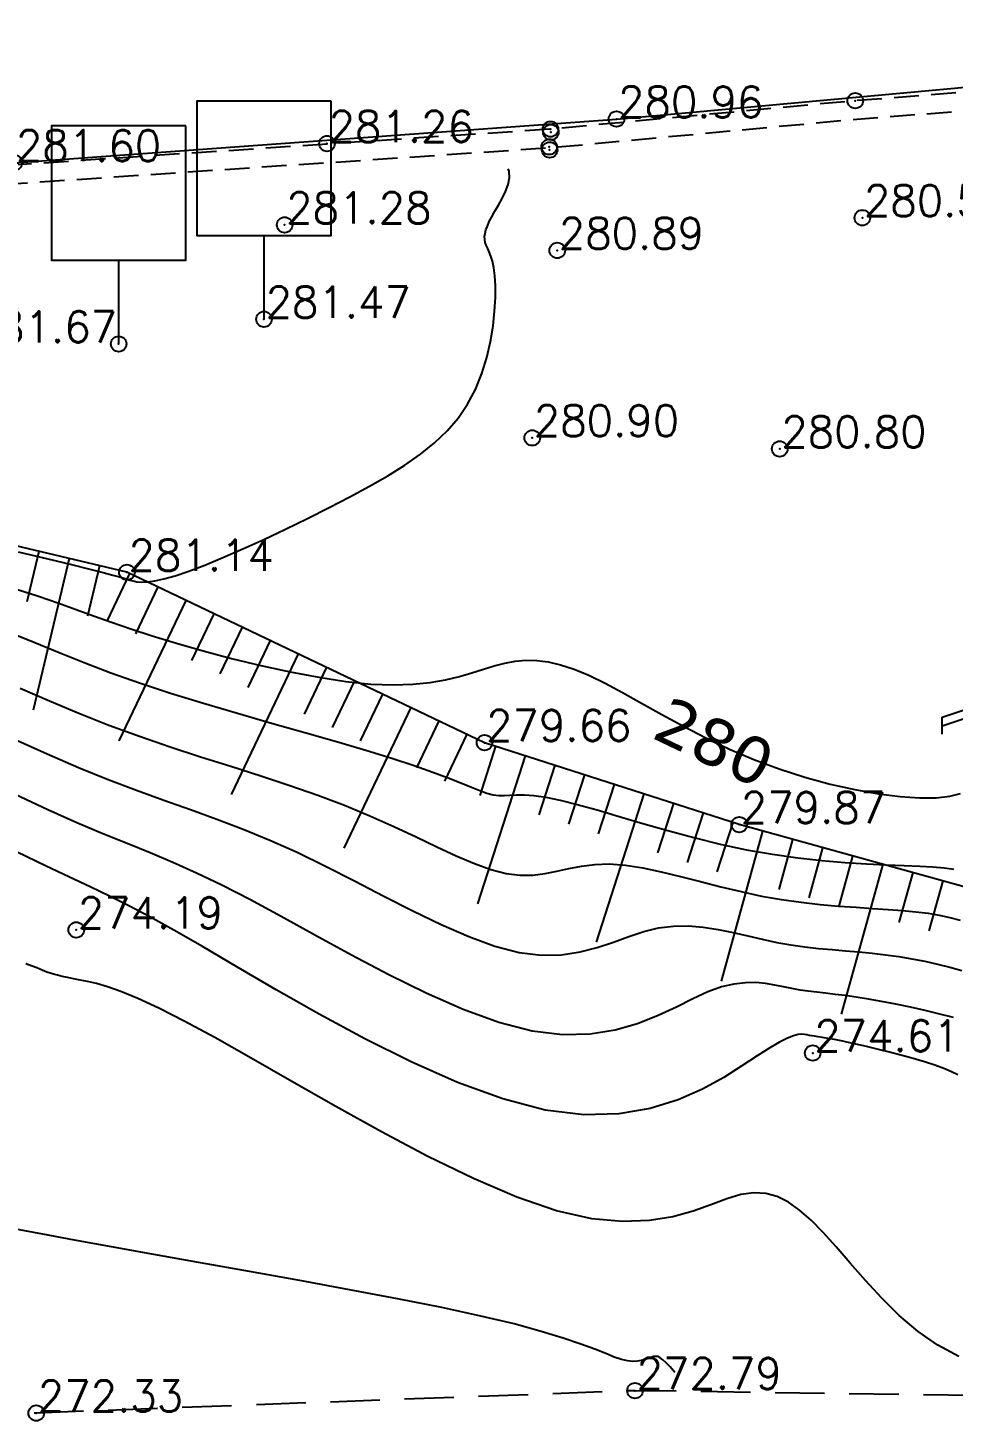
# Model space of a CAD drawing. Header units: millimetres. Extents: x 524954 to 526204, y 9523489 to 9524010.
# Drawn here: x 525125.6 to 525155.32, y 9523724.04 to 9523768.55 of the extents above; entities that cross this region are included whole.
import ezdxf
from ezdxf.enums import TextEntityAlignment as Align

# ---------------------------------------------------------------- set-up
doc = ezdxf.new("R2010")
doc.units = ezdxf.units.MM
doc.header["$PDMODE"] = 32
doc.header["$PDSIZE"] = 0.5
doc.linetypes.add('CACHE2', pattern=[4.7625, 3.175, -1.5875])
for name, color, linetype in [('Bord_Route_Existante', 6, 'Continuous'), ('Borde_Piste', 7, 'CACHE2'), ('Caniveau', 5, 'CACHE2'), ('CN_01_00', 3, 'Continuous'), ('CN_02_00', 4, 'Continuous'), ('CN_05_00', 6, 'Continuous'), ('CN_10_00', 1, 'Continuous'), ('Cotation Courbes de niveau', 7, 'Continuous'), ('Haut_Talus', 30, 'Continuous'), ('Réseau_Electrique', 1, 'CACHE2'), ('Signalisation', 7, 'Continuous'), ('Talus', 2, 'Continuous'), ('TopoAlt', 3, 'Continuous'), ('TOPOJIS', 7, 'Continuous')]:
    doc.layers.add(name, color=color, linetype=linetype)
doc.layers.add('Bord_Route_Existante_POLY3D', color=6, linetype='Continuous', plot=False)
doc.styles.add('Simplex 1.0', font='Simplex.shx', dxfattribs={"width": 0.99, "height": 1})
doc.styles.add('Verdana 1.0', font='verdana.ttf', dxfattribs={"width": 0.99, "height": 1})

# ---------------------------------------------------------------- blocks, each defined once
blk = doc.blocks.new('TCPOINT M')
at = {"color": 0}
blk.add_point((0, 0), dxfattribs=at)
at = {"layer": 'TopoAlt', "style": 'Simplex 1.0', "width": 0.99}
blk.add_attdef('ALT', (0.15, 0.15), '', height=1, dxfattribs=at)
blk = doc.blocks.new('e004')
at = {"color": 0}
blk.add_line((0, 3.777478), (0, 0.25), dxfattribs=at)
for points in [[(-1.096503, 3.137365), (-1.096503, 3.412949), (1.096503, 4.142007), (1.096503, 4.417591)], [(-1.096503, 2.861781), (-1.096503, 3.137365), (1.096503, 3.866423), (1.096503, 4.142007)]]:
    blk.add_lwpolyline(points, dxfattribs=at)
blk.add_circle((0, 0), 0.25, dxfattribs=at)

msp = doc.modelspace()

# ---------------------------------------------------------------- linework, layer by layer
at = {"layer": 'Bord_Route_Existante', "flags": 128}
msp.add_lwpolyline([(525125.167, 9523764.211), (525144.506, 9523765.617), (525155.934, 9523766.66), (525166.063, 9523767.401), (525176.444, 9523767.315)], dxfattribs=at)
at = {"layer": 'Bord_Route_Existante_POLY3D'}
msp.add_polyline3d([(525125.167, 9523764.211, 281.6), (525144.506, 9523765.617, 280.96), (525155.934, 9523766.66, 280.57), (525166.063, 9523767.401, 280.21), (525176.444, 9523767.315, 279.84), (525180.8, 9523767.044, 279.62), (525185.186, 9523766.761, 279.51), (525193.808, 9523765.63, 279.25), (525201.582, 9523763.975, 278.97), (525205.234, 9523762.825, 278.77), (525209.606, 9523761.576, 278.65), (525215.23, 9523758.673, 278.32), (525223.366, 9523755.337, 278), (525233.71, 9523750.617, 277.72), (525244.526, 9523744.675, 277.44), (525253.096, 9523741.492, 277.25), (525253.667, 9523741.25, 277.24), (525277.74, 9523728.73, 276.85), (525286.283, 9523724.592, 276.77)], dxfattribs=at)
at = {"layer": 'Borde_Piste', "ltscale": 0.5, "flags": 128}
msp.add_lwpolyline([(525212.973, 9523742.341), (525203.898, 9523734.41), (525194.217, 9523728.943), (525187.982, 9523726.885), (525179.245, 9523725.54), (525165.092, 9523724.478), (525145.1, 9523724.771), (525125.872, 9523724.052), (525107.126, 9523723.919), (525086.665, 9523725.819), (525067.313, 9523726.621)], dxfattribs=at)
at = {"layer": 'Caniveau', "ltscale": 0.25, "flags": 128}
for points in [[(525212.523, 9523742.362), (525215.682, 9523749.328), (525216.089, 9523753.459), (525215.342, 9523755.852), (525214.458, 9523757.799), (525213.085, 9523759.336), (525209.663, 9523761.362), (525205.234, 9523762.825), (525198.525, 9523764.528), (525180.8, 9523767.044), (525180.8, 9523767.044), (525161.56, 9523766.927), (525152.174, 9523766.206), (525142.387, 9523765.292), (525123.561, 9523764.031), (525123.01, 9523764), (525096.766, 9523764.91), (525078.02, 9523767.878), (525060.334, 9523772.269), (525053.844, 9523774.11), (525040.68, 9523777.734), (525026.599, 9523781.449), (525022.238, 9523782.572), (525005.16, 9523787.075), (524971.887, 9523797.649)], [(525211.995, 9523742.614), (525215.039, 9523749.294), (525215.396, 9523753.333), (525214.887, 9523755.405), (525213.976, 9523757.187), (525212.811, 9523758.664), (525209.418, 9523760.747), (525205.065, 9523762.245), (525198.408, 9523763.935), (525180.739, 9523766.443), (525180.739, 9523766.443), (525161.591, 9523766.325), (525152.225, 9523765.605), (525142.435, 9523764.691), (525123.599, 9523763.429), (525123.017, 9523763.396), (525096.708, 9523764.308), (525077.9, 9523767.286), (525060.179, 9523771.686), (525053.682, 9523773.529), (525040.523, 9523777.152), (525026.447, 9523780.866), (525022.086, 9523781.988), (525004.992, 9523786.496), (524971.704, 9523797.075)]]:
    msp.add_lwpolyline(points, dxfattribs=at)
at = {"layer": 'CN_01_00', "flags": 128}
for points, elevation in [([(525125.286, 9523751.72), (525126.24, 9523751.491), (525127.002, 9523751.306), (525127.587, 9523751.162), (525128.021, 9523751.052), (525128.331, 9523750.97), (525128.545, 9523750.911), (525128.691, 9523750.868), (525128.794, 9523750.835), (525128.882, 9523750.807), (525128.98, 9523750.779), (525129.1, 9523750.755), (525129.249, 9523750.744), (525129.439, 9523750.75), (525129.676, 9523750.782), (525129.97, 9523750.845), (525130.331, 9523750.947), (525130.767, 9523751.094), (525131.284, 9523751.291), (525131.868, 9523751.532), (525132.506, 9523751.809), (525133.181, 9523752.116), (525133.878, 9523752.444), (525134.582, 9523752.786), (525135.276, 9523753.135), (525135.944, 9523753.482), (525136.575, 9523753.823), (525137.164, 9523754.16), (525137.709, 9523754.501), (525138.209, 9523754.85), (525138.662, 9523755.215), (525139.067, 9523755.6), (525139.422, 9523756.011), (525139.725, 9523756.456), (525139.977, 9523756.935), (525140.18, 9523757.44), (525140.339, 9523757.957), (525140.458, 9523758.473), (525140.54, 9523758.975), (525140.591, 9523759.45), (525140.615, 9523759.884), (525140.615, 9523760.264), (525140.597, 9523760.581), (525140.564, 9523760.84), (525140.52, 9523761.049), (525140.47, 9523761.217), (525140.418, 9523761.352), (525140.369, 9523761.464), (525140.325, 9523761.561), (525140.293, 9523761.651), (525140.275, 9523761.743), (525140.272, 9523761.839), (525140.285, 9523761.942), (525140.314, 9523762.056), (525140.359, 9523762.181), (525140.422, 9523762.321), (525140.502, 9523762.479), (525140.6, 9523762.656), (525140.714, 9523762.854), (525140.832, 9523763.068), (525140.94, 9523763.291), (525141.023, 9523763.515), (525141.068, 9523763.734), (525141.06, 9523763.942), (525141.03, 9523764.016)], 281), ([(525125.057, 9523749.115), (525125.826, 9523748.8), (525126.605, 9523748.482), (525127.412, 9523748.159), (525128.267, 9523747.834), (525129.188, 9523747.507), (525130.187, 9523747.18), (525131.243, 9523746.853), (525132.331, 9523746.532), (525133.423, 9523746.217), (525134.492, 9523745.913), (525135.511, 9523745.622), (525136.454, 9523745.347), (525137.293, 9523745.09), (525138.008, 9523744.855), (525138.607, 9523744.643), (525139.103, 9523744.455), (525139.511, 9523744.292), (525139.845, 9523744.155), (525140.119, 9523744.046), (525140.347, 9523743.965), (525140.543, 9523743.914), (525140.722, 9523743.891), (525140.897, 9523743.889), (525141.084, 9523743.898), (525141.296, 9523743.907), (525141.549, 9523743.906), (525141.856, 9523743.885), (525142.232, 9523743.834), (525142.692, 9523743.742), (525143.246, 9523743.603), (525143.883, 9523743.425), (525144.59, 9523743.218), (525145.354, 9523742.994), (525146.159, 9523742.764), (525146.991, 9523742.539), (525147.838, 9523742.33), (525148.684, 9523742.148), (525149.516, 9523742.001), (525150.325, 9523741.888), (525151.104, 9523741.803), (525151.843, 9523741.741), (525152.535, 9523741.696), (525153.171, 9523741.664), (525153.744, 9523741.64), (525154.244, 9523741.618), (525154.668, 9523741.594), (525155.027, 9523741.563), (525155.336, 9523741.522)], 279), ([(525125.176, 9523745.695), (525126.22, 9523745.222), (525127.225, 9523744.788), (525128.18, 9523744.404), (525129.09, 9523744.059), (525129.968, 9523743.741), (525130.824, 9523743.435), (525131.669, 9523743.128), (525132.515, 9523742.806), (525133.373, 9523742.456), (525134.253, 9523742.064), (525135.163, 9523741.621), (525136.094, 9523741.146), (525137.032, 9523740.659), (525137.965, 9523740.184), (525138.879, 9523739.743), (525139.762, 9523739.359), (525140.599, 9523739.053), (525141.378, 9523738.85), (525142.089, 9523738.762), (525142.739, 9523738.775), (525143.335, 9523738.865), (525143.889, 9523739.008), (525144.409, 9523739.18), (525144.904, 9523739.358), (525145.384, 9523739.518), (525145.859, 9523739.635), (525146.335, 9523739.693), (525146.814, 9523739.697), (525147.293, 9523739.656), (525147.772, 9523739.583), (525148.248, 9523739.486), (525148.721, 9523739.379), (525149.189, 9523739.271), (525149.651, 9523739.172), (525150.105, 9523739.092), (525150.552, 9523739.029), (525150.993, 9523738.979), (525151.43, 9523738.937), (525151.862, 9523738.9), (525152.291, 9523738.863), (525152.718, 9523738.822), (525153.145, 9523738.774), (525153.57, 9523738.715), (525153.993, 9523738.645), (525154.409, 9523738.565), (525154.817, 9523738.475), (525155.213, 9523738.377), (525155.593, 9523738.271)], 277), ([(525146.377, 9523725.36), (525146.227, 9523725.535), (525146.102, 9523725.67), (525145.998, 9523725.766), (525145.911, 9523725.83), (525145.834, 9523725.864), (525145.763, 9523725.874), (525145.69, 9523725.865), (525145.611, 9523725.841), (525145.524, 9523725.808), (525145.425, 9523725.773), (525145.311, 9523725.741), (525145.181, 9523725.719), (525145.031, 9523725.713), (525144.859, 9523725.73), (525144.663, 9523725.774), (525144.436, 9523725.851), (525144.159, 9523725.961), (525143.809, 9523726.1), (525143.363, 9523726.267), (525142.797, 9523726.46), (525142.089, 9523726.676), (525141.215, 9523726.913), (525140.154, 9523727.169), (525138.893, 9523727.441), (525137.469, 9523727.725), (525135.933, 9523728.015), (525134.334, 9523728.307), (525132.72, 9523728.595), (525131.142, 9523728.875), (525129.648, 9523729.141), (525128.289, 9523729.388), (525127.101, 9523729.61), (525126.082, 9523729.803), (525125.215, 9523729.958)], 273)]:
    msp.add_lwpolyline(points, dxfattribs=dict(at, elevation=elevation))
at = {"layer": 'CN_02_00', "flags": 128}
for points, elevation in [([(525125.357, 9523747.338), (525126.294, 9523746.927), (525127.244, 9523746.528), (525128.207, 9523746.148), (525129.183, 9523745.792), (525130.167, 9523745.456), (525131.15, 9523745.136), (525132.123, 9523744.826), (525133.081, 9523744.521), (525134.013, 9523744.214), (525134.913, 9523743.901), (525135.773, 9523743.577), (525136.586, 9523743.238), (525137.35, 9523742.895), (525138.068, 9523742.557), (525138.738, 9523742.238), (525139.362, 9523741.949), (525139.941, 9523741.702), (525140.473, 9523741.509), (525140.961, 9523741.382), (525141.406, 9523741.327), (525141.818, 9523741.332), (525142.21, 9523741.382), (525142.593, 9523741.458), (525142.979, 9523741.543), (525143.38, 9523741.621), (525143.808, 9523741.676), (525144.275, 9523741.689), (525144.79, 9523741.648), (525145.348, 9523741.561), (525145.942, 9523741.437), (525146.563, 9523741.288), (525147.203, 9523741.125), (525147.856, 9523740.959), (525148.514, 9523740.8), (525149.167, 9523740.66), (525149.81, 9523740.547), (525150.439, 9523740.459), (525151.049, 9523740.391), (525151.636, 9523740.339), (525152.198, 9523740.298), (525152.731, 9523740.264), (525153.231, 9523740.231), (525153.694, 9523740.196), (525154.119, 9523740.155), (525154.51, 9523740.104), (525154.873, 9523740.044), (525155.214, 9523739.971), (525155.541, 9523739.885)], 278), ([(525155.329, 9523736.758), (525154.885, 9523736.869), (525154.42, 9523736.98), (525153.946, 9523737.087), (525153.476, 9523737.186), (525153.021, 9523737.276), (525152.595, 9523737.352), (525152.206, 9523737.414), (525151.851, 9523737.462), (525151.525, 9523737.501), (525151.223, 9523737.535), (525150.938, 9523737.567), (525150.666, 9523737.6), (525150.4, 9523737.638), (525150.135, 9523737.685), (525149.865, 9523737.741), (525149.586, 9523737.799), (525149.293, 9523737.848), (525148.981, 9523737.877), (525148.644, 9523737.875), (525148.279, 9523737.833), (525147.88, 9523737.739), (525147.442, 9523737.582), (525146.96, 9523737.36), (525146.428, 9523737.094), (525145.839, 9523736.817), (525145.185, 9523736.559), (525144.461, 9523736.349), (525143.659, 9523736.219), (525142.773, 9523736.198), (525141.795, 9523736.318), (525140.725, 9523736.598), (525139.583, 9523737.015), (525138.397, 9523737.537), (525137.192, 9523738.13), (525135.997, 9523738.761), (525134.838, 9523739.397), (525133.741, 9523740.005), (525132.733, 9523740.551), (525131.832, 9523741.011), (525131.017, 9523741.399), (525130.258, 9523741.736), (525129.525, 9523742.044), (525128.787, 9523742.345), (525128.014, 9523742.662), (525127.176, 9523743.016), (525126.244, 9523743.429), (525125.197, 9523743.916)], 276), ([(525155.505, 9523725.872), (525154.829, 9523726.228), (525154.19, 9523726.676), (525153.588, 9523727.19), (525153.024, 9523727.743), (525152.498, 9523728.312), (525152.008, 9523728.868), (525151.557, 9523729.388), (525151.141, 9523729.848), (525150.754, 9523730.243), (525150.385, 9523730.568), (525150.026, 9523730.823), (525149.667, 9523731.003), (525149.299, 9523731.106), (525148.912, 9523731.13), (525148.497, 9523731.071), (525148.044, 9523730.932), (525147.54, 9523730.744), (525146.968, 9523730.541), (525146.314, 9523730.359), (525145.563, 9523730.234), (525144.7, 9523730.2), (525143.711, 9523730.293), (525142.58, 9523730.549), (525141.303, 9523730.99), (525139.912, 9523731.587), (525138.451, 9523732.298), (525136.963, 9523733.083), (525135.492, 9523733.898), (525134.079, 9523734.702), (525132.77, 9523735.454), (525131.606, 9523736.112), (525130.62, 9523736.644), (525129.803, 9523737.056), (525129.134, 9523737.366), (525128.591, 9523737.59), (525128.155, 9523737.744), (525127.805, 9523737.847), (525127.519, 9523737.913), (525127.279, 9523737.96), (525127.065, 9523738.002), (525126.874, 9523738.042), (525126.705, 9523738.08), (525126.556, 9523738.116), (525126.425, 9523738.15), (525126.313, 9523738.183), (525126.216, 9523738.214), (525126.135, 9523738.245), (525126.065, 9523738.275), (525125.99, 9523738.31), (525125.889, 9523738.353), (525125.743, 9523738.409), (525125.533, 9523738.484)], 274)]:
    msp.add_lwpolyline(points, dxfattribs=dict(at, elevation=elevation))
at = {"layer": 'CN_05_00', "elevation": 275, "flags": 128}
msp.add_lwpolyline([(525155.467, 9523734.916), (525155.263, 9523735.017), (525155.02, 9523735.12), (525154.733, 9523735.227), (525154.4, 9523735.335), (525154.03, 9523735.445), (525153.636, 9523735.553), (525153.233, 9523735.658), (525152.831, 9523735.756), (525152.446, 9523735.847), (525152.09, 9523735.927), (525151.775, 9523735.994), (525151.512, 9523736.047), (525151.297, 9523736.088), (525151.122, 9523736.119), (525150.982, 9523736.141), (525150.868, 9523736.158), (525150.775, 9523736.171), (525150.694, 9523736.184), (525150.618, 9523736.197), (525150.541, 9523736.211), (525150.452, 9523736.219), (525150.338, 9523736.209), (525150.19, 9523736.171), (525149.996, 9523736.094), (525149.744, 9523735.969), (525149.425, 9523735.784), (525149.025, 9523735.529), (525148.536, 9523735.201), (525147.952, 9523734.831), (525147.269, 9523734.454), (525146.482, 9523734.109), (525145.587, 9523733.833), (525144.58, 9523733.662), (525143.457, 9523733.634), (525142.212, 9523733.786), (525140.851, 9523734.142), (525139.404, 9523734.672), (525137.914, 9523735.331), (525136.419, 9523736.076), (525134.962, 9523736.863), (525133.581, 9523737.648), (525132.318, 9523738.388), (525131.213, 9523739.037), (525130.291, 9523739.566), (525129.519, 9523739.991), (525128.847, 9523740.343), (525128.225, 9523740.653), (525127.605, 9523740.95), (525126.937, 9523741.265), (525126.173, 9523741.628), (525125.262, 9523742.069)], dxfattribs=at)
at = {"layer": 'CN_10_00', "elevation": 280, "flags": 128}
msp.add_lwpolyline([(525125.24, 9523750.518), (525125.942, 9523750.291), (525126.568, 9523750.076), (525127.148, 9523749.868), (525127.711, 9523749.661), (525128.287, 9523749.453), (525128.905, 9523749.239), (525129.594, 9523749.014), (525130.375, 9523748.777), (525131.233, 9523748.533), (525132.144, 9523748.293), (525133.081, 9523748.066), (525134.022, 9523747.861), (525134.942, 9523747.687), (525135.816, 9523747.553), (525136.62, 9523747.469), (525137.336, 9523747.44), (525137.967, 9523747.46), (525138.525, 9523747.519), (525139.019, 9523747.607), (525139.462, 9523747.714), (525139.862, 9523747.831), (525140.231, 9523747.947), (525140.58, 9523748.053), (525140.918, 9523748.139), (525141.253, 9523748.2), (525141.592, 9523748.231), (525141.944, 9523748.226), (525142.314, 9523748.181), (525142.712, 9523748.09), (525143.144, 9523747.948), (525143.617, 9523747.751), (525144.137, 9523747.496), (525144.704, 9523747.192), (525145.314, 9523746.852), (525145.964, 9523746.489), (525146.653, 9523746.113), (525147.377, 9523745.739), (525148.134, 9523745.377), (525148.92, 9523745.041), (525149.732, 9523744.74), (525150.554, 9523744.479), (525151.37, 9523744.258), (525152.163, 9523744.079), (525152.917, 9523743.944), (525153.615, 9523743.854), (525154.24, 9523743.81), (525154.776, 9523743.815), (525155.211, 9523743.866), (525155.552, 9523743.953)], dxfattribs=at)
at = {"layer": 'Haut_Talus', "flags": 128}
msp.add_lwpolyline([(525196.209, 9523734.666), (525185.666, 9523736.075), (525174.732, 9523738.405), (525167.266, 9523739.353), (525162.456, 9523738.862), (525160.617, 9523739.586), (525160.617, 9523739.586), (525148.449, 9523742.953), (525140.268, 9523745.585), (525128.783, 9523751.058), (525115.061, 9523754.312), (525099.667, 9523759.924), (525089.678, 9523759.911), (525072.881, 9523765.307), (525051.318, 9523770.478), (525037.439, 9523773.912), (525026.483, 9523776.419), (525009.07, 9523781.626), (524998.873, 9523783.305), (524985.831, 9523787.803), (524969.54, 9523790.743)], dxfattribs=at)
at = {"layer": 'Signalisation', "color": 0, "linetype": 'Continuous'}
for p, q in [((525133.185, 9523761.876), (525133.185, 9523759.186)), ((525128.517, 9523761.082), (525128.517, 9523758.392))]:
    msp.add_line(p, q, dxfattribs=at)
at = {"layer": 'Signalisation', "color": 0}
for points in [[(525135.342, 9523766.191), (525131.028, 9523766.191), (525131.028, 9523761.876), (525135.342, 9523761.876)], [(525130.674, 9523765.397), (525126.36, 9523765.397), (525126.36, 9523761.082), (525130.674, 9523761.082)]]:
    msp.add_lwpolyline(points, close=True, dxfattribs=at)
at = {"layer": 'Talus'}
for p, q in [((525125.956, 9523751.728), (525125.572, 9523750.107)), ((525126.929, 9523751.497), (525125.775, 9523746.632)), ((525127.902, 9523751.267), (525127.518, 9523749.645)), ((525128.868, 9523751.017), (525128.151, 9523749.513)), ((525129.771, 9523750.587), (525129.054, 9523749.082)), ((525130.674, 9523750.157), (525128.523, 9523745.643)), ((525131.577, 9523749.726), (525130.86, 9523748.222)), ((525132.479, 9523749.296), (525131.762, 9523747.792)), ((525133.382, 9523748.866), (525132.665, 9523747.362)), ((525134.285, 9523748.436), (525132.134, 9523743.922)), ((525135.188, 9523748.006), (525134.471, 9523746.501)), ((525136.09, 9523747.576), (525135.373, 9523746.071)), ((525136.993, 9523747.145), (525136.276, 9523745.641)), ((525137.896, 9523746.715), (525135.745, 9523742.201)), ((525138.799, 9523746.285), (525138.082, 9523744.78)), ((525139.701, 9523745.855), (525138.984, 9523744.35)), ((525141.574, 9523745.164), (525140.043, 9523740.405)), ((525140.622, 9523745.471), (525140.112, 9523743.884)), ((525142.526, 9523744.858), (525142.016, 9523743.272)), ((525143.478, 9523744.552), (525142.968, 9523742.965)), ((525144.43, 9523744.246), (525143.92, 9523742.659)), ((525145.382, 9523743.939), (525143.851, 9523739.18)), ((525146.334, 9523743.633), (525145.824, 9523742.047)), ((525147.286, 9523743.327), (525146.776, 9523741.74)), ((525148.238, 9523743.021), (525147.728, 9523741.434)), ((525149.199, 9523742.745), (525147.866, 9523737.926)), ((525150.163, 9523742.479), (525149.718, 9523740.872)), ((525151.127, 9523742.212), (525150.682, 9523740.606)), ((525152.09, 9523741.945), (525151.646, 9523740.339)), ((525153.054, 9523741.679), (525151.721, 9523736.86)), ((525154.018, 9523741.412), (525153.574, 9523739.806)), ((525154.982, 9523741.145), (525154.537, 9523739.539))]:
    msp.add_line(p, q, dxfattribs=at)

# ---------------------------------------------------------------- block references
at = {"layer": 'Réseau_Electrique'}
msp.add_blockref('e004', (525156.059, 9523742.993), dxfattribs=at)
at = {"layer": 'TOPOJIS'}
ref = msp.add_blockref('TCPOINT M', (525144.506, 9523765.617, 280.96), dxfattribs=at)
ref.add_attrib('ALT', '280.96', (525144.556, 9523765.667, 280.96), dxfattribs={"layer": 'TopoAlt', "height": 1, "style": 'Simplex 1.0', "width": 0.99})
for p in [(525152.174, 9523766.206, 280.66), (525142.387, 9523765.292, 280.99), (525142.398, 9523765.195, 280.31), (525142.344, 9523764.724, 280.31), (525142.359, 9523764.624, 280.98)]:
    msp.add_blockref('TCPOINT M', p, dxfattribs=at)
ref = msp.add_blockref('TCPOINT M', (525135.208, 9523764.828, 281.26), dxfattribs=at)
ref.add_attrib('ALT', '281.26', (525135.258, 9523764.878, 281.26), dxfattribs={"layer": 'TopoAlt', "height": 1, "style": 'Simplex 1.0', "width": 0.99})
ref = msp.add_blockref('TCPOINT M', (525125.167, 9523764.211, 281.6), dxfattribs=at)
ref.add_attrib('ALT', '281.60', (525125.217, 9523764.261, 281.6), dxfattribs={"layer": 'TopoAlt', "height": 1, "style": 'Simplex 1.0', "width": 0.99})
ref = msp.add_blockref('TCPOINT M', (525152.401, 9523762.445, 280.51), dxfattribs=at)
ref.add_attrib('ALT', '280.51', (525152.451, 9523762.495, 280.51), dxfattribs={"layer": 'TopoAlt', "height": 1, "style": 'Simplex 1.0', "width": 0.99})
ref = msp.add_blockref('TCPOINT M', (525133.848, 9523762.217, 281.28), dxfattribs=at)
ref.add_attrib('ALT', '281.28', (525133.898, 9523762.267, 281.28), dxfattribs={"layer": 'TopoAlt', "height": 1, "style": 'Simplex 1.0', "width": 0.99})
ref = msp.add_blockref('TCPOINT M', (525142.603, 9523761.397, 280.89), dxfattribs=at)
ref.add_attrib('ALT', '280.89', (525142.653, 9523761.447, 280.89), dxfattribs={"layer": 'TopoAlt', "height": 1, "style": 'Simplex 1.0', "width": 0.99})
ref = msp.add_blockref('TCPOINT M', (525133.185, 9523759.186, 281.47), dxfattribs=at)
ref.add_attrib('ALT', '281.47', (525133.235, 9523759.236, 281.47), dxfattribs={"layer": 'TopoAlt', "height": 1, "style": 'Simplex 1.0', "width": 0.99})
ref = msp.add_blockref('TCPOINT M', (525128.517, 9523758.392, 281.67), dxfattribs=at)
ref.add_attrib('ALT', '281.67', dxfattribs={"layer": 'TopoAlt', "height": 1, "style": 'Simplex 1.0', "width": 0.99}).set_placement((525128.467, 9523758.442, 281.67), align=Align.RIGHT)
ref = msp.add_blockref('TCPOINT M', (525141.801, 9523755.376, 280.9), dxfattribs=at)
ref.add_attrib('ALT', '280.90', (525141.851, 9523755.426, 280.9), dxfattribs={"layer": 'TopoAlt', "height": 1, "style": 'Simplex 1.0', "width": 0.99})
ref = msp.add_blockref('TCPOINT M', (525149.748, 9523755.022, 280.8), dxfattribs=at)
ref.add_attrib('ALT', '280.80', (525149.798, 9523755.072, 280.8), dxfattribs={"layer": 'TopoAlt', "height": 1, "style": 'Simplex 1.0', "width": 0.99})
ref = msp.add_blockref('TCPOINT M', (525128.783, 9523751.058, 281.14), dxfattribs=at)
ref.add_attrib('ALT', '281.14', (525128.833, 9523751.108, 281.14), dxfattribs={"layer": 'TopoAlt', "height": 1, "style": 'Simplex 1.0', "width": 0.99})
ref = msp.add_blockref('TCPOINT M', (525140.268, 9523745.585, 279.66), dxfattribs=at)
ref.add_attrib('ALT', '279.66', (525140.318, 9523745.635, 279.66), dxfattribs={"layer": 'TopoAlt', "height": 1, "style": 'Simplex 1.0', "width": 0.99})
ref = msp.add_blockref('TCPOINT M', (525148.449, 9523742.953, 279.87), dxfattribs=at)
ref.add_attrib('ALT', '279.87', (525148.499, 9523743.003, 279.87), dxfattribs={"layer": 'TopoAlt', "height": 1, "style": 'Simplex 1.0', "width": 0.99})
ref = msp.add_blockref('TCPOINT M', (525127.155, 9523739.571, 274.19), dxfattribs=at)
ref.add_attrib('ALT', '274.19', (525127.205, 9523739.621, 274.19), dxfattribs={"layer": 'TopoAlt', "height": 1, "style": 'Simplex 1.0', "width": 0.99})
ref = msp.add_blockref('TCPOINT M', (525150.807, 9523735.617, 274.61), dxfattribs=at)
ref.add_attrib('ALT', '274.61', (525150.857, 9523735.667, 274.61), dxfattribs={"layer": 'TopoAlt', "height": 1, "style": 'Simplex 1.0', "width": 0.99})
ref = msp.add_blockref('TCPOINT M', (525145.1, 9523724.771, 272.79), dxfattribs=at)
ref.add_attrib('ALT', '272.79', (525145.15, 9523724.821, 272.79), dxfattribs={"layer": 'TopoAlt', "height": 1, "style": 'Simplex 1.0', "width": 0.99})
ref = msp.add_blockref('TCPOINT M', (525125.872, 9523724.052, 272.33), dxfattribs=at)
ref.add_attrib('ALT', '272.33', (525125.922, 9523724.102, 272.33), dxfattribs={"layer": 'TopoAlt', "height": 1, "style": 'Simplex 1.0', "width": 0.99})

# ---------------------------------------------------------------- texts
at = {"layer": 'Cotation Courbes de niveau', "style": 'Verdana 1.0', "width": 0.99}
msp.add_text('280', height=1.5, rotation=334.458, dxfattribs=at).set_placement((525147.657, 9523745.605, 280), align=Align.MIDDLE_CENTER)

doc.saveas('drawing.dxf')
